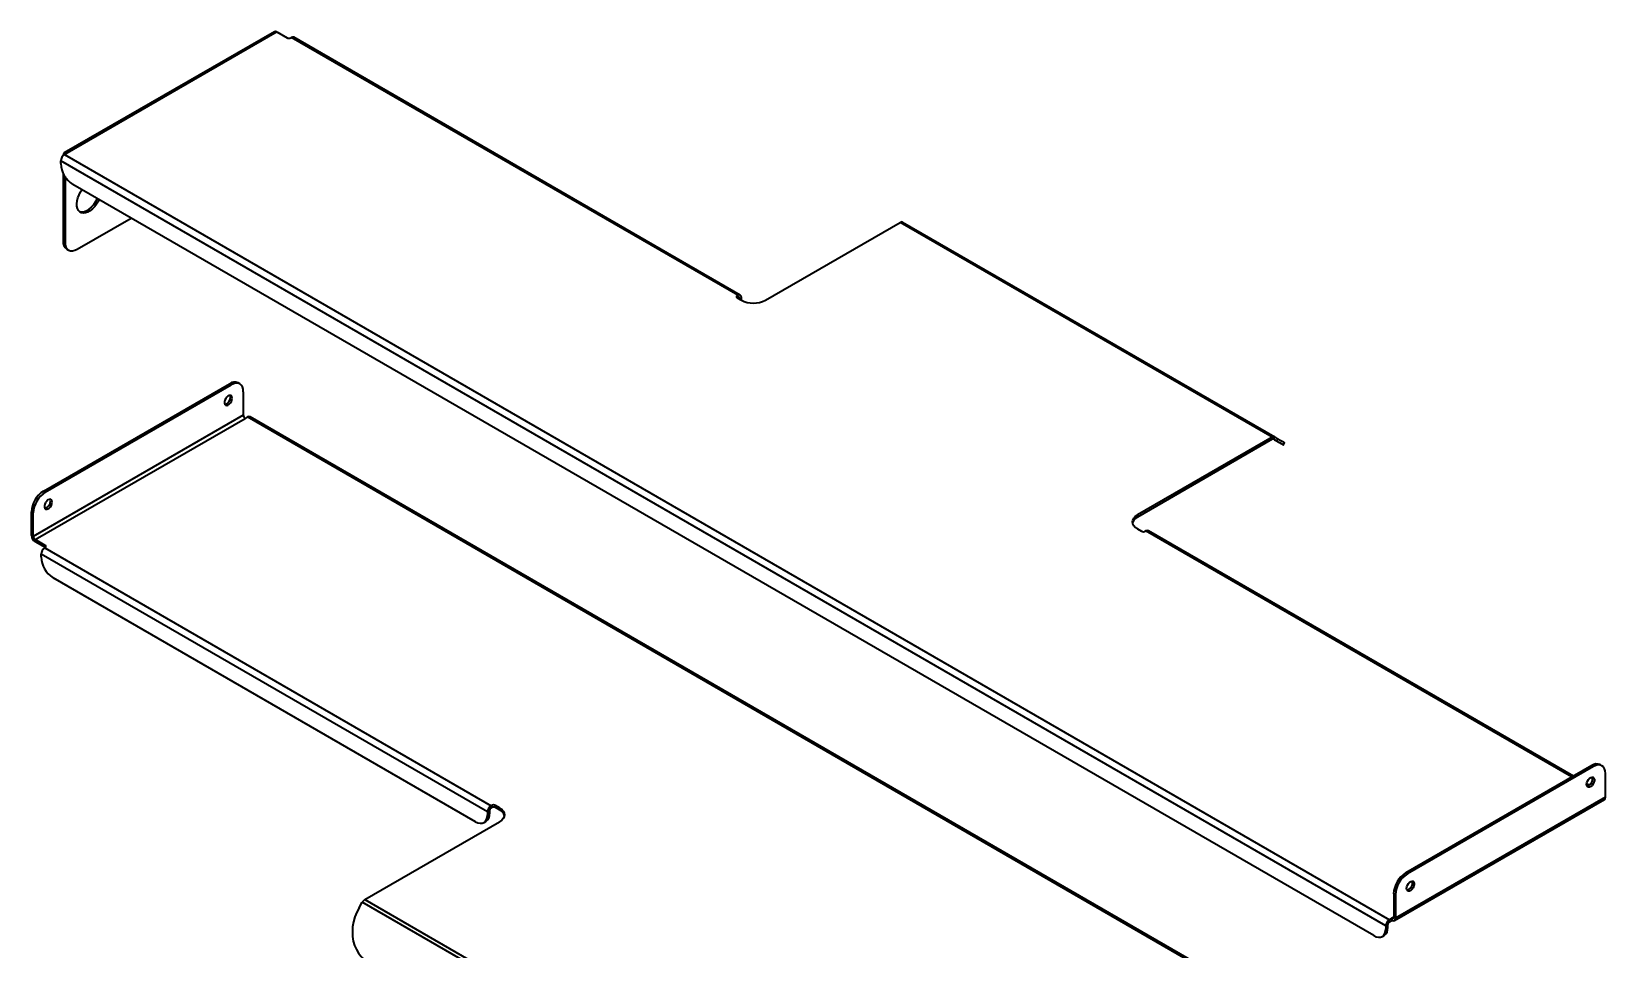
# Model space of a CAD drawing. Header units: millimetres. Extents: x -994 to 1477, y -314 to 819.
# Drawn here: x -994 to -66, y 278 to 819 of the extents above; entities that cross this region are included whole.
import ezdxf

# ---------------------------------------------------------------- set-up
doc = ezdxf.new("R2010")
doc.units = ezdxf.units.MM

msp = doc.modelspace()

# ---------------------------------------------------------------- linework, layer by layer
at = {"color": 7, "linetype": 'Continuous', "lineweight": 35}
for p, q in [((-850.54, 818.4), (-974.29, 746.97)), ((-849.04, 818.25), (-972.79, 746.82)), ((-849.04, 818.25), (-843.03, 814.78)), ((-840.56, 814.99), (-840.91, 814.78)), ((-577.52, 663.14), (-840.56, 814.99)), ((-576.02, 663.29), (-839.06, 815.14)), ((-195.68, 291.67), (-976.32, 742.33)), ((-976.32, 740.69), (-976.32, 742.33)), ((-974.82, 745.54), (-974.91, 745.59)), ((-974.91, 745.59), (-974.91, 745.45)), ((-974.2, 746), (-972.79, 746.82)), ((-974.2, 746), (-193.56, 295.35)), ((-974.91, 734.98), (-974.91, 694.97)), ((-973.85, 733.06), (-973.85, 694.36)), ((-202.75, 285.95), (-969.25, 728.45)), ((-966.78, 690.27), (-934.95, 708.65)), ((-561.25, 660.28), (-481.87, 706.1)), ((-262.67, 579.56), (-481.87, 706.1)), ((-480.37, 706.25), (-261.17, 579.71)), ((-974.91, 694.97), (-973.85, 694.36)), ((-972.84, 690.39), (-971.78, 689.78)), ((-577.52, 663.14), (-577.87, 662.93)), ((-577.87, 662.93), (-577.87, 661.71)), ((-577.52, 661.91), (-577.87, 661.71)), ((-577.87, 661.71), (-575.39, 660.28)), ((-577.52, 661.91), (-577.52, 663.14)), ((-577.52, 661.91), (-576.46, 661.3)), ((-576.46, 661.3), (-575.39, 661.91)), ((-576.46, 660.89), (-576.46, 661.3)), ((-575.39, 660.28), (-575.39, 661.91)), ((-986.56, 547.79), (-876.95, 611.07)), ((-985.5, 547.18), (-875.89, 610.45)), ((-875.89, 610.45), (-876.95, 611.07)), ((-870.89, 610.95), (-871.95, 611.56)), ((-868.82, 606.37), (-868.82, 592.49)), ((-868.82, 592.49), (-992.57, 521.05)), ((-991.51, 519.22), (-867.76, 590.65)), ((-866.35, 591.47), (-867.76, 590.65)), ((-85.7, 140.81), (-866.35, 591.47)), ((-84.2, 140.96), (-864.85, 591.62)), ((-262.67, 579.56), (-342.05, 533.74)), ((-262.67, 578.34), (-342.05, 532.51)), ((-262.67, 578.34), (-262.67, 579.56)), ((-261.92, 578.41), (-261.17, 579.71)), ((-260.04, 577.32), (-261.92, 578.41)), ((-259.29, 578.62), (-261.17, 579.71)), ((-260.04, 577.32), (-259.29, 578.62)), ((-256.07, 575.03), (-255.32, 576.33)), ((-986.56, 547.79), (-985.5, 547.18)), ((-992.57, 534.93), (-993.63, 535.55)), ((-993.63, 521.66), (-993.63, 535.55)), ((-992.57, 521.05), (-992.57, 534.93)), ((-342.05, 533.74), (-342.05, 532.51)), ((-992.57, 521.05), (-993.63, 521.66)), ((-342.05, 525.57), (-339.57, 524.14)), ((-337.1, 524.35), (-337.45, 524.14)), ((-86.08, 379.44), (-337.1, 524.35)), ((-85.2, 379.94), (-335.6, 524.5)), ((-985.5, 515.75), (-991.51, 519.22)), ((-991.51, 519.22), (-991.51, 517.99)), ((-985.5, 514.52), (-991.51, 517.99)), ((-724.93, 358.79), (-987.97, 510.64)), ((-987.97, 509.01), (-987.97, 510.64)), ((-985.85, 514.32), (-985.5, 514.52)), ((-985.85, 514.32), (-722.81, 362.47)), ((-985.5, 514.52), (-985.5, 515.75)), ((-732, 353.07), (-980.9, 496.76)), ((-74.41, 386.17), (-184.01, 322.9)), ((-73.35, 385.56), (-182.95, 322.29)), ((-73.35, 385.56), (-74.41, 386.17)), ((-68.35, 386.06), (-69.41, 386.67)), ((-66.28, 367.6), (-66.28, 381.48)), ((-75.85, 374.55), (-77.39, 375.44)), ((-76.79, 374.08), (-77.33, 374.39)), ((-722.81, 362.47), (-722.45, 362.67)), ((-722.81, 361.24), (-722.81, 362.47)), ((-722.45, 361.44), (-722.45, 362.67)), ((-717.86, 361.24), (-720.33, 362.67)), ((-720.33, 362.67), (-720.33, 361.44)), ((-190.64, 294.79), (-66.9, 366.22)), ((-66.28, 367.6), (-190.02, 296.16)), ((-797.23, 307.25), (-717.86, 353.08)), ((-727, 352.58), (-725.94, 353.19)), ((-723.87, 359.4), (-724.93, 358.79)), ((-724.93, 358.79), (-724.93, 357.16)), ((-724.93, 357.16), (-723.87, 357.77)), ((-723.87, 359.4), (-723.87, 357.77)), ((-722.81, 361.24), (-722.45, 361.44)), ((-717.86, 360.02), (-720.33, 361.44)), ((-717.86, 360.02), (-717.86, 361.24)), ((-184.01, 322.9), (-182.95, 322.29)), ((-797.23, 307.25), (-578.03, 180.71)), ((-190.02, 310.04), (-191.08, 310.66)), ((-191.08, 310.66), (-191.08, 296.77)), ((-190.02, 310.04), (-190.02, 296.16)), ((-800.61, 302.42), (-798.73, 305.67)), ((-579.53, 179.13), (-798.73, 305.67)), ((-191.08, 296.77), (-192.14, 296.16)), ((-191.08, 296.77), (-190.02, 296.16)), ((-194.62, 292.28), (-195.68, 291.67)), ((-195.68, 291.67), (-195.68, 290.04)), ((-195.68, 290.04), (-194.62, 290.65)), ((-194.62, 292.28), (-194.62, 290.65)), ((-193.56, 295.35), (-192.14, 296.16)), ((-193.56, 294.12), (-193.56, 295.35)), ((-193.56, 294.12), (-192.14, 294.94)), ((-192.14, 296.16), (-192.14, 294.94)), ((-197.75, 285.46), (-196.69, 286.07))]:
    msp.add_line(p, q, dxfattribs=at)
at = {"color": 7, "linetype": 'Continuous', "lineweight": 35, "flags": 128}
for points in [[(-953.77, 719.51), (-954.23, 718.57), (-955.23, 716.9), (-956.39, 715.37), (-957.67, 714.04), (-959.02, 712.96), (-960.4, 712.16), (-961.75, 711.68), (-963.03, 711.54), (-964.19, 711.73), (-965.18, 712.25), (-965.98, 713.08), (-966.56, 714.2), (-966.88, 715.56), (-966.95, 717.11), (-966.75, 718.8), (-966.3, 720.56), (-965.61, 722.34), (-964.71, 724.06), (-963.87, 725.34)], [(-954.83, 720.12), (-955.07, 719.62), (-956.02, 717.92), (-957.14, 716.35), (-958.4, 714.96), (-959.74, 713.82), (-961.11, 712.95), (-962.48, 712.38), (-963.78, 712.15), (-964.97, 712.26), (-965.33, 712.37)], [(-973.85, 694.36), (-973.71, 692.84), (-973.31, 691.54), (-972.66, 690.51), (-971.78, 689.78), (-970.71, 689.38), (-969.48, 689.33), (-968.16, 689.63), (-966.78, 690.27)], [(-875.36, 602.59), (-875.49, 603.38), (-875.85, 603.94), (-876.4, 604.21), (-877.1, 604.17), (-877.85, 603.8), (-878.58, 603.16), (-879.22, 602.32), (-879.68, 601.36), (-879.93, 600.4), (-879.93, 599.52), (-879.68, 598.84), (-879.22, 598.42), (-878.58, 598.3), (-877.85, 598.51), (-877.1, 599.02), (-876.4, 599.77), (-875.85, 600.68), (-875.49, 601.66), (-875.36, 602.59)], [(-876.42, 603.21), (-876.55, 604), (-876.66, 604.23)], [(-868.82, 606.37), (-868.96, 607.88), (-869.36, 609.18), (-870.01, 610.22), (-870.89, 610.95), (-871.97, 611.34), (-873.19, 611.39), (-874.51, 611.09), (-875.89, 610.45)], [(-261.88, 578.38), (-261.35, 578.08), (-259.76, 577.16), (-258.44, 576.4), (-257.39, 575.79), (-256.64, 575.36), (-256.2, 575.1), (-256.07, 575.03), (-256.26, 575.14), (-256.76, 575.43), (-257.56, 575.89), (-258.66, 576.53), (-260.04, 577.32)], [(-259.29, 578.62), (-257.91, 577.83), (-256.81, 577.19), (-256.01, 576.73), (-255.51, 576.44), (-255.32, 576.33), (-255.32, 576.33)], [(-981.43, 541.36), (-981.55, 542.15), (-981.91, 542.71), (-982.47, 542.98), (-983.16, 542.93), (-983.92, 542.57), (-984.65, 541.93), (-985.28, 541.09), (-985.75, 540.13), (-985.99, 539.16), (-985.99, 538.29), (-985.75, 537.61), (-985.28, 537.19), (-984.65, 537.07), (-983.92, 537.28), (-983.16, 537.79), (-982.47, 538.54), (-981.91, 539.45), (-981.55, 540.43), (-981.43, 541.36)], [(-982.49, 541.98), (-982.61, 542.77), (-982.72, 543)], [(-342.05, 525.57), (-343.29, 526.45), (-344.22, 527.44), (-344.79, 528.53), (-344.98, 529.65), (-344.79, 530.78), (-344.22, 531.86), (-343.29, 532.86), (-342.05, 533.74)], [(-66.28, 381.48), (-66.41, 382.99), (-66.82, 384.29), (-67.47, 385.33), (-68.35, 386.06), (-69.42, 386.45), (-70.64, 386.5), (-71.97, 386.2), (-73.35, 385.56)], [(-77.41, 375.05), (-77.29, 375.98), (-76.93, 376.96), (-76.37, 377.87), (-75.68, 378.62), (-74.93, 379.13), (-74.19, 379.34), (-73.56, 379.23), (-73.1, 378.81), (-72.85, 378.12), (-72.85, 377.25), (-73.1, 376.28), (-73.56, 375.32), (-74.19, 374.48), (-74.93, 373.84), (-75.68, 373.48), (-76.37, 373.43), (-76.93, 373.7), (-77.29, 374.26), (-77.41, 375.05)], [(-732, 353.07), (-730.62, 352.43), (-729.29, 352.13), (-728.07, 352.18), (-727, 352.58), (-726.12, 353.31), (-725.46, 354.34), (-725.06, 355.64), (-724.93, 357.16)], [(-717.86, 361.24), (-716.61, 360.37), (-715.69, 359.37), (-715.12, 358.28), (-714.93, 357.16), (-715.12, 356.03), (-715.69, 354.95), (-716.61, 353.95), (-717.86, 353.08)], [(-183.48, 313.82), (-183.36, 314.75), (-183, 315.73), (-182.44, 316.64), (-181.75, 317.39), (-180.99, 317.9), (-180.26, 318.11), (-179.63, 318), (-179.16, 317.58), (-178.92, 316.89), (-178.92, 316.02), (-179.16, 315.05), (-179.63, 314.09), (-180.26, 313.25), (-180.99, 312.61), (-181.75, 312.25), (-182.44, 312.2), (-183, 312.47), (-183.36, 313.03), (-183.48, 313.82)], [(-800.61, 302.42), (-801.99, 299.73), (-803.09, 296.94), (-803.9, 294.07), (-804.4, 291.18), (-804.58, 288.31), (-804.46, 285.49), (-804.01, 282.77), (-803.26, 280.19), (-802.22, 277.78), (-800.89, 275.59), (-799.3, 273.63), (-797.47, 271.95), (-795.43, 270.56)], [(-202.75, 285.95), (-201.37, 285.31), (-200.04, 285.01), (-198.82, 285.06), (-197.75, 285.46), (-196.87, 286.19), (-196.22, 287.22), (-195.81, 288.52), (-195.68, 290.04)]]:
    msp.add_lwpolyline(points, dxfattribs=at)
at = {"color": 7, "linetype": 'Continuous', "lineweight": 35}
for centre, radius, start, end in [((-849.92, 817.03), 1.51, 54.38242, 114.30712), ((-841.97, 816.83), 2.31, 242.60967, 297.39033), ((-839.68, 813.76), 1.51, 65.69288, 125.61758), ((-971.72, 742.12), 4.61, 122.60548, 177.39452), ((-973.62, 745.8), 1.31, 50.79671, 189.21404), ((-960.97, 741.39), 15.37, 182.60548, 237.39452), ((-481, 704.88), 1.51, 65.68605, 125.61817), ((-970.01, 694.43), 4.93, 173.70115, 234.98667), ((-577.64, 662.32), 0.655, 110.78342, 249.21658), ((-576.69, 662.12), 1.31, 350.78596, 129.20329), ((-577.1, 661.4), 0.655, 350.78596, 129.20329), ((-568.32, 673.93), 15.37, 242.60967, 297.39033), ((-880.77, 603.13), 4.34, 283.83728, 1.00749), ((-874.03, 606.98), 5.03, 65.69288, 125.61758), ((-866.52, 592.59), 2.31, 182.60548, 237.39452), ((-865.47, 590.24), 1.51, 65.69288, 125.61758), ((-261.79, 578.33), 1.51, 65.68605, 125.61817), ((-262.23, 577.72), 0.754, 65.68605, 125.61817), ((-978.27, 534.85), 15.37, 122.60548, 177.39452), ((-977.21, 534.24), 15.37, 122.60548, 177.39452), ((-986.83, 541.9), 4.34, 283.83728, 1.00749), ((-339.8, 527.72), 5.29, 115.17539, 165.58201), ((-989.02, 521.87), 4.61, 182.60548, 237.39452), ((-990.26, 521.16), 2.31, 182.60548, 237.39452), ((-338.51, 526.19), 2.31, 242.60967, 297.39033), ((-336.22, 523.12), 1.51, 65.69288, 125.61758), ((-983.36, 510.43), 4.61, 122.60548, 177.39452), ((-985.73, 515.13), 0.655, 290.78342, 69.21658), ((-972.62, 509.71), 15.37, 182.60548, 237.39452), ((-71.48, 382.09), 5.03, 65.69288, 125.61758), ((-78.1, 378.1), 4.18, 282.71113, 17.29424), ((-720.32, 358.58), 4.61, 122.60548, 177.39452), ((-721.39, 360.62), 2.31, 62.60967, 117.39033), ((-721.39, 359.4), 2.31, 62.60967, 117.39033), ((-67.7, 367.42), 1.44, 304.05635, 7.25583), ((-728.62, 357.16), 4.8, 304.05635, 7.25583), ((-721.56, 359.3), 2.31, 122.60548, 177.39452), ((-720.11, 355.23), 5.29, 14.41799, 64.82461), ((-175.73, 309.96), 15.37, 122.60548, 177.39452), ((-174.67, 309.34), 15.37, 122.60548, 177.39452), ((-184.17, 316.87), 4.18, 282.71113, 17.29424), ((-794.94, 303.58), 4.33, 121.95467, 151.14439), ((-191.73, 296.67), 0.655, 230.79671, 9.21404), ((-199.37, 290.04), 4.8, 304.05635, 7.25583), ((-191.07, 291.46), 4.61, 122.60548, 177.39452), ((-192.31, 292.18), 2.31, 122.60548, 177.39452), ((-191.31, 295.95), 1.31, 230.79671, 9.21404)]:
    msp.add_arc(centre, radius, start, end, dxfattribs=at)

doc.saveas('drawing.dxf')
